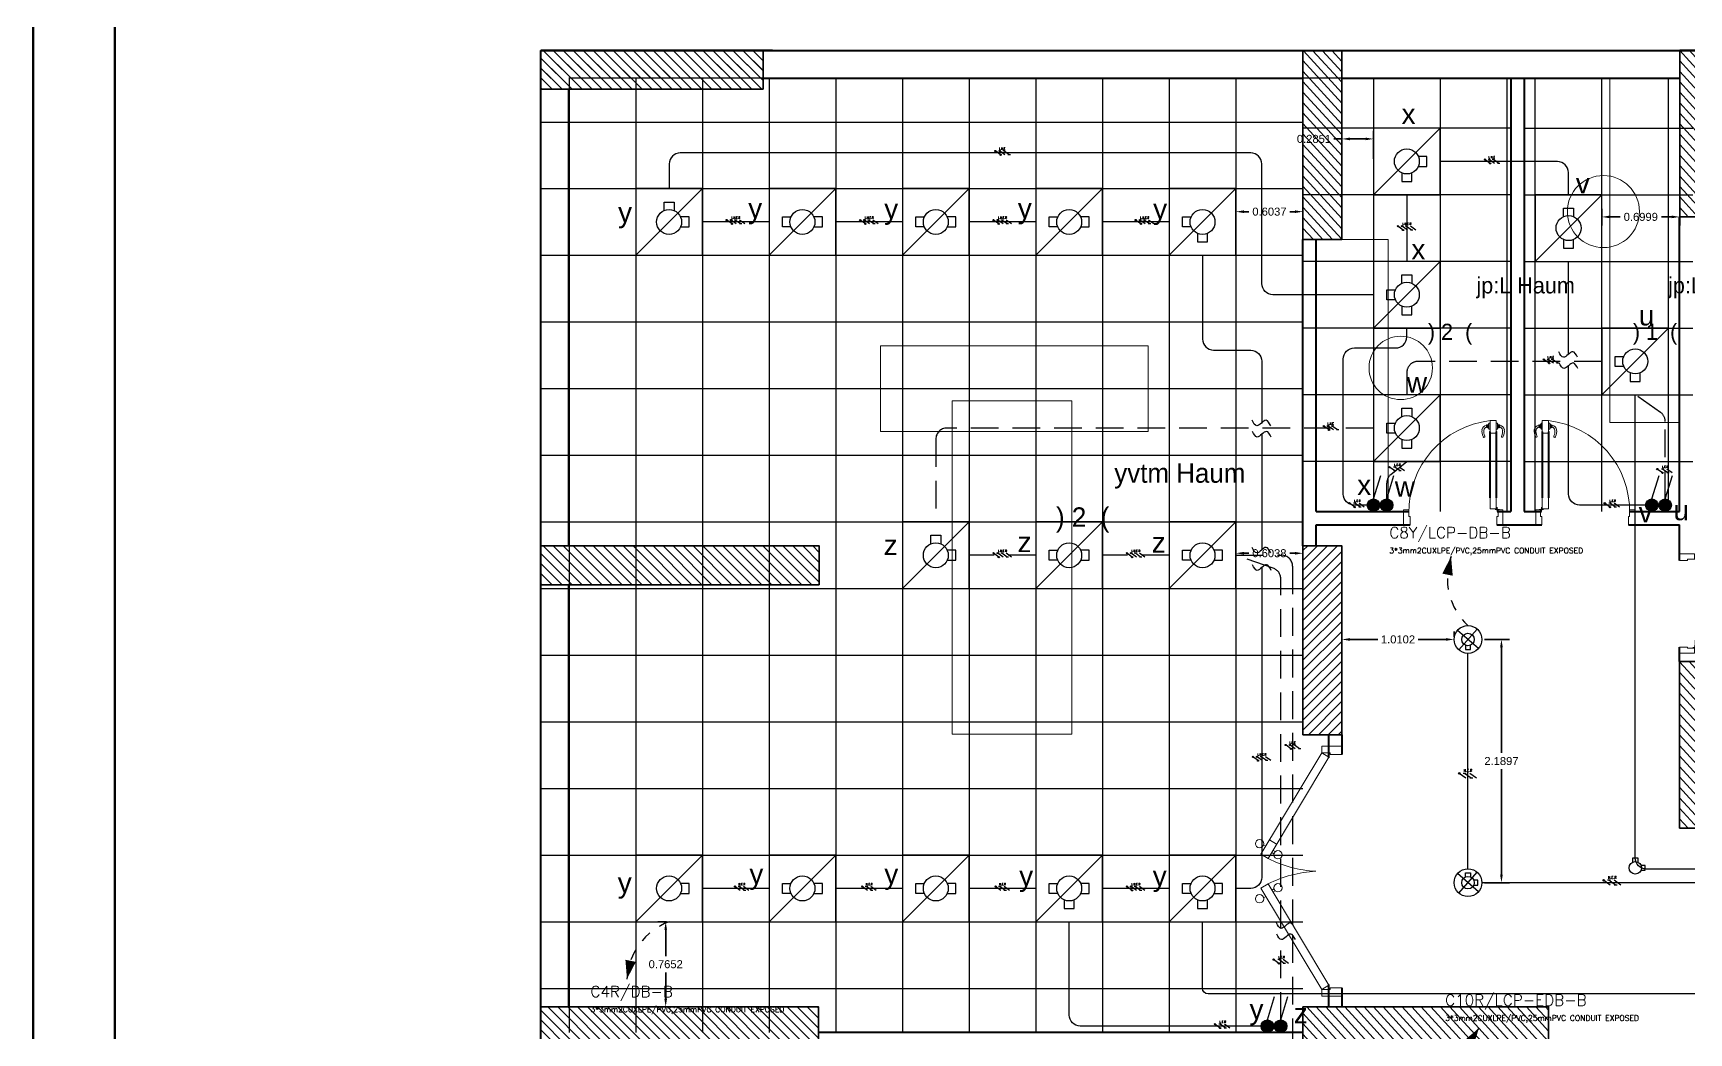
# Model space of a CAD drawing. Header units: inches. Extents: x 3955 to 4125, y 4886 to 4983.
# Drawn here: x 3955.21 to 3970.11, y 4931.03 to 4940.03 of the extents above; entities that cross this region are included whole.
import ezdxf
from ezdxf.enums import TextEntityAlignment as Align

# ---------------------------------------------------------------- set-up
doc = ezdxf.new("R2010")
doc.units = ezdxf.units.IN
doc.header["$MEASUREMENT"] = 0
doc.linetypes.add('ACAD_ISO03W100', pattern=[30, 12, -18])
doc.linetypes.add('HIDDEN', pattern=[0.375, 0.25, -0.125])
doc.layers.get('0').update_dxf_attribs({"lineweight": 35})
doc.layers.get('Defpoints').update_dxf_attribs({"lineweight": 25})
for name, color, linetype in [('Ceiling', 8, 'Continuous'), ('E Wiring', 1, 'HIDDEN'), ('E-CUT', 30, 'Continuous'), ('E-LEADER', 30, 'Continuous'), ('E-TEXT', 2, 'Continuous'), ('finish', 32, 'Continuous'), ('Lighting', 4, 'Continuous'), ('N Wiring', 255, 'Continuous'), ('SHP-CTL-EL-102$0$00-TEXT FOR EMRG', 40, 'Continuous'), ('SHP-CTL-EL-102$0$HATCH MARK', 140, 'Continuous'), ('SHP-CTL-EL-102$0$XREF-LTG-T2-26$0$ELE-HATCH MARK', 2, 'Continuous'), ('WE - BOXES', 2, 'Continuous')]:
    doc.layers.add(name, color=color, linetype=linetype)
for name, color, linetype, lineweight in [('Column(S)', 24, 'Continuous', 35), ('DIM', 6, 'Continuous', 20), ('DIM IN', 12, 'Continuous', 15), ('DOOR', 24, 'Continuous', 18), ('HA', 252, 'Continuous', 18), ('hatch col(S)', 45, 'Continuous', 15), ('Shop Drawing', 3, 'Continuous', 30), ('TEXT', 152, 'Continuous', 30), ('walls', 7, 'Continuous', 40)]:
    doc.layers.add(name, color=color, linetype=linetype, lineweight=lineweight)
doc.styles.add('ELEC', font='romans.shx')
doc.styles.add('SHP-CTL-EL-102$0$XREF-LTG-T2-26$0$25_1', font='romans.shx', dxfattribs={"width": 0.8, "height": 2.5})
doc.styles.add('SOSA', font='sosa.shx')
doc.styles.get("Standard").update_dxf_attribs({"font": 'arial.ttf'})
doc.dimstyles.get("Standard").update_dxf_attribs({"dimtxt": 0.18, "dimasz": 0.18, "dimexe": 0.18, "dimexo": 0.0625, "dimgap": 0.09, "dimtad": 0, "dimtih": 1, "dimtoh": 1, "dimdec": 4, "dimzin": 0, "dimdsep": 46, "dimtxsty": 'Standard', "dimcen": 0.09, "dimadec": 0, "dimazin": 0, "dimtfac": 1, "dimtdec": 4, "dimtofl": 0, "dimtmove": 0, "dimatfit": 3, "dimfxl": 1, "dimtolj": 1, "dimtzin": 0, "dimarcsym": 0})
pattern_1 = [(132.3684, (-150.37583, 298.166544), (-0.046915522, -0.042792333), [])]

# ---------------------------------------------------------------- blocks, each defined once
blk = doc.blocks.new('A$C73D03C2A')
at = {"layer": 'DOOR', "linetype": 'Continuous'}
for p, q in [((0.041, 0.852), (0.041, 0.871)), ((0.046, 0.852), (0.046, 0.871)), ((0.047, 0.852), (0.047, 0.872)), ((0.053, 0.872), (0.047, 0.872)), ((0.053, 0.852), (0.053, 0.872)), ((0.055, 0.845), (0.055, 0.879)), ((0.061, 0.879), (0.055, 0.879)), ((0.061, 0.835), (0.061, 0.889)), ((0.061, 0.889), (0.071, 0.889)), ((0.071, 0.813), (0.071, 0.911)), ((0.071, 0.911), (0.126, 0.911)), ((0.126, 0.813), (0.126, 0.911)), ((0.137, 0.889), (0.126, 0.889)), ((0.137, 0.835), (0.137, 0.889)), ((0.137, 0.879), (0.142, 0.879)), ((0.142, 0.845), (0.142, 0.879)), ((0.144, 0.872), (0.151, 0.872)), ((0.144, 0.852), (0.144, 0.872)), ((0.151, 0.852), (0.151, 0.872)), ((0.156, 0.872), (0.156, 0.872)), ((0.156, 0.852), (0.156, 0.872)), ((0.053, 0.852), (0.047, 0.852)), ((0.061, 0.845), (0.055, 0.845)), ((0.071, 0.835), (0.061, 0.835)), ((0.066, 0.236), (0.066, 0.812)), ((0.071, 0.817), (0.071, 0.808)), ((0.071, 0.813), (0.071, 0.236)), ((0.076, 0.813), (0.071, 0.813)), ((0.076, 0.802), (0.076, 0.813)), ((0.076, 0.802), (0.076, 0.236)), ((0.076, 0.802), (0.121, 0.802)), ((0.121, 0.802), (0.121, 0.813)), ((0.121, 0.813), (0.126, 0.813)), ((0.121, 0.802), (0.121, 0.236)), ((0.126, 0.835), (0.137, 0.835)), ((0.126, 0.813), (0.126, 0.236)), ((0.127, 0.817), (0.127, 0.808)), ((0.131, 0.236), (0.131, 0.812)), ((0.137, 0.845), (0.142, 0.845)), ((0.144, 0.852), (0.151, 0.852)), ((0.071, 0.236), (0.071, 0.138)), ((0.126, 0.138), (0.126, 0.236)), ((0.013, 0), (0.013, 0.131)), ((0.056, 0.131), (0.013, 0.131)), ((0.067, 0), (0.013, 0)), ((0.056, 0.131), (0.056, 0.071)), ((0.056, 0.071), (0.067, 0.071)), ((0.067, 0.071), (0.067, 0)), ((0.071, 0.138), (0.126, 0.138)), ((0.824, 0.071), (0.824, 0)), ((0.835, 0.071), (0.824, 0.071)), ((0.824, 0), (0.884, 0)), ((0.835, 0.131), (0.835, 0.071)), ((0.835, 0.131), (0.884, 0.131)), ((0.884, 0), (0.884, 0.131))]:
    blk.add_line(p, q, dxfattribs=at)
at = {"layer": 'DOOR'}
for p, q in [((0.064, 0.154), (0.064, 0.115)), ((0.013, 0.131), (0.013, 0)), ((0.013, 0.131), (0.013, 0)), ((0.013, 0.131), (0.013, 0)), ((0.044, 0.134), (0.082, 0.134)), ((0.056, 0.131), (0.071, 0.138))]:
    blk.add_line(p, q, dxfattribs=at)
at = {"layer": 'DOOR', "linetype": 'Continuous'}
blk.add_circle((0.064, 0.134), 0.00617, dxfattribs=at)
for centre, radius, start, end in [((0.046, 0.825), 0.0459, 96.2766, 172.4946), ((0.044, 0.871), 0.00259, 0, 180), ((0.153, 0.872), 0.00262, 0, 192.4511), ((0.151, 0.824), 0.0459, 7.5054, 83.7234), ((0.105, 0.817), 0.105, 172.4946, 205.9899), ((0.018, 0.773), 0.00773, 195.2913, 36.6885), ((0.106, 0.816), 0.0903, 171.5898, 204.9077), ((0.046, 0.825), 0.0297, 99.7089, 172.4946), ((0.044, 0.852), 0.00259, 180, 0), ((0.071, 0.812), 0.00476, 90, 270), ((0.127, 0.812), 0.00476, 270, 90), ((0.153, 0.852), 0.00262, 167.5489, 0), ((0.151, 0.824), 0.0297, 7.5054, 80.2911), ((0.179, 0.772), 0.00773, 143.3115, 344.7087), ((0.091, 0.815), 0.0903, 335.0923, 8.4102), ((0.092, 0.817), 0.105, 334.0101, 7.5054)]:
    blk.add_arc(centre, radius, start, end, dxfattribs=at)
at = {"layer": 'DOOR'}
blk.add_arc((0.035, 0.116), 0.8, 358.9289, 83.4773, dxfattribs=at)
blk = doc.blocks.new('A$C18813F01')
at = {"layer": 'DOOR'}
for p, q in [((0.7167, 2.181), (0.5968, 2.181)), ((0.5968, 2.181), (0.7168, 2.181)), ((0.5968, 2.181), (0.7168, 2.181)), ((0.5968, 2.131), (0.5968, 2.181)), ((0.6668, 2.131), (0.5968, 2.131)), ((0.7168, 2.141), (0.6668, 2.141)), ((0.6668, 2.141), (0.6668, 2.131)), ((0.6739, 2.1152), (0.7168, 2.141)), ((1.0397, 1.5067), (0.6739, 2.1152)), ((0.7167, 2.181), (0.7167, 2.181)), ((0.7168, 2.181), (0.7168, 2.141)), ((0.7168, 2.141), (1.0826, 1.5324)), ((1.0311, 1.6182), (0.9882, 1.5924)), ((1.0662, 1.5901), (1.0527, 1.5821)), ((0.9965, 1.5483), (1.0099, 1.5563)), ((1.0042, 1.5354), (1.0176, 1.5435)), ((1.0826, 1.5324), (1.0397, 1.5067)), ((1.0397, 1.3546), (0.6739, 0.7461)), ((0.7168, 0.7203), (1.0826, 1.3288)), ((0.9965, 1.313), (1.0099, 1.3049)), ((1.0042, 1.3259), (1.0176, 1.3178)), ((1.0826, 1.3288), (1.0397, 1.3546)), ((1.0662, 1.2711), (1.0527, 1.2792)), ((0.6668, 0.7303), (0.5968, 0.7303)), ((0.5968, 0.7303), (0.5968, 0.6803)), ((0.6668, 0.7203), (0.6668, 0.7303)), ((0.7168, 0.7203), (0.6668, 0.7203)), ((0.6739, 0.7461), (0.7168, 0.7203)), ((0.7168, 0.6803), (0.7168, 0.7203)), ((0.5968, 0.6803), (0.7168, 0.6803))]:
    blk.add_line(p, q, dxfattribs=at)
for centre in [(1.0905, 1.596), (0.9799, 1.5295), (0.9799, 1.3317), (1.0905, 1.2653)]:
    blk.add_circle(centre, 0.025, dxfattribs=at)
for centre, start, end in [((0.7158, 2.1454), 273.0399, 296.88645), ((0.7158, 0.7158), 63.11355, 86.9601)]:
    blk.add_arc(centre, 0.7158, start, end, dxfattribs=at)
blk = doc.blocks.new('F1')
at = {"layer": 'Lighting'}
blk.add_lwpolyline([(0.6, 0), (0, 0), (0, -0.6), (0.6, -0.6)], close=True, dxfattribs=at)
blk.add_lwpolyline([(0.6, 0), (0, -0.6)], dxfattribs=at)
blk = doc.blocks.new('*U10')
blk.add_line((-559, -64), (-628, -122))
blk.add_lwpolyline([(-628, -122, 0, 96, 0), (-493, -24, 96, 96, 0)], format="xyseb")
at = {"linetype": 'HIDDEN', "ltscale": 0.2}
blk.add_arc((-221, -539), 583, 67.7241, 134.241, dxfattribs=at)
blk = doc.blocks.new('SW1')
h = blk.add_hatch(color=256)
h.dxf.hatch_style = 1
h.paths.add_polyline_path([(-0.056, 0.056, 1), (0.056, 0.056, 1)])
at = {"layer": 'Lighting'}
h = blk.add_hatch(dxfattribs=at)
h.set_pattern_fill('ANGLE', color=256)
h.set_pattern_definition([(0, (-3584.0845, -1327.2755), (0, 6.985), [5.08, -1.905]), (90, (-3584.0845, -1327.2755), (-6.985, 4e-16), [5.08, -1.905])])
h.paths.add_polyline_path([(0.056, 0.056, 1), (-0.056, 0.056, 1)])
blk.add_lwpolyline([(0, 0.112), (0.065, 0.324)], dxfattribs=at)
blk.add_circle((0, 0.056), 0.0561, dxfattribs=at)
blk = doc.blocks.new('F3')
for p, q in [((0.094, -0.082), (-0.094, 0.082)), ((-0.082, -0.094), (0.082, 0.094))]:
    blk.add_line(p, q)
at = {"layer": 'Lighting'}
blk.add_circle((0, 0), 0.125, dxfattribs=at)
blk = doc.blocks.new('*U9')
blk.add_line((233, 512), (309, 560))
blk.add_lwpolyline([(309, 560, 0, 96, 0), (175, 462, 96, 96, 0)], format="xyseb")
at = {"linetype": 'HIDDEN', "ltscale": 0.2}
blk.add_arc((581, 44), 583, 117.8068, 184.3237, dxfattribs=at)
blk = doc.blocks.new('*D148')
at = {"layer": 'Defpoints', "color": 0}
for p in [(3538.127, 1339.317), (3537.427, 1339.216, 0), (3538.127, 1339.216, 0)]:
    blk.add_point(p, dxfattribs=at)
at = {"layer": 'DIM', "color": 0, "lineweight": -2, "transparency": 16777216}
for p, q in [((3537.427, 1339.241), (3537.427, 1339.389)), ((3537.499, 1339.317), (3537.591, 1339.317)), ((3538.055, 1339.317), (3537.962, 1339.317)), ((3538.127, 1339.241), (3538.127, 1339.389))]:
    blk.add_line(p, q, dxfattribs=at)
at = {"layer": 'DIM', "color": 0, "transparency": 16777216}
for points in [[(3537.499, 1339.329), (3537.499, 1339.305), (3537.427, 1339.317)], [(3538.055, 1339.329), (3538.055, 1339.305), (3538.127, 1339.317)]]:
    blk.add_solid(points, dxfattribs=at)
at = {"layer": 'DIM', "color": 0, "transparency": 16777216, "insert": (3537.777, 1339.317), "char_height": 0.072, "attachment_point": 5}
blk.add_mtext('\\A1;0.6999', dxfattribs=at)
blk = doc.blocks.new('*D149')
at = {"layer": 'Defpoints', "color": 0}
for p in [(3535.087, 1340.019), (3535.087, 1339.816, 0), (3535.372, 1339.816, 0)]:
    blk.add_point(p, dxfattribs=at)
at = {"layer": 'DIM', "color": 0, "lineweight": -2, "transparency": 16777216}
for p, q in [((3535.087, 1340.019), (3535.015, 1340.019)), ((3535.087, 1339.841), (3535.087, 1340.091)), ((3535.3, 1340.019), (3535.159, 1340.019)), ((3535.372, 1339.841), (3535.372, 1340.091))]:
    blk.add_line(p, q, dxfattribs=at)
at = {"layer": 'DIM', "color": 0, "transparency": 16777216}
for points in [[(3535.159, 1340.031), (3535.159, 1340.007), (3535.087, 1340.019)], [(3535.3, 1340.031), (3535.3, 1340.007), (3535.372, 1340.019)]]:
    blk.add_solid(points, dxfattribs=at)
at = {"layer": 'DIM', "color": 0, "transparency": 16777216, "insert": (3534.836, 1340.019), "char_height": 0.072, "attachment_point": 5}
blk.add_mtext('\\A1;0.2851', dxfattribs=at)
blk = doc.blocks.new('*D150')
at = {"layer": 'Defpoints', "color": 0}
for p in [(3534.133, 1339.271, 0), (3534.737, 1339.364), (3534.737, 1339.271, 0)]:
    blk.add_point(p, dxfattribs=at)
at = {"layer": 'DIM', "color": 0, "lineweight": -2, "transparency": 16777216}
for p, q in [((3534.133, 1339.296), (3534.133, 1339.436)), ((3534.737, 1339.296), (3534.737, 1339.436)), ((3534.205, 1339.364), (3534.249, 1339.364)), ((3534.665, 1339.364), (3534.62, 1339.364))]:
    blk.add_line(p, q, dxfattribs=at)
at = {"layer": 'DIM', "color": 0, "transparency": 16777216}
for points in [[(3534.205, 1339.376), (3534.205, 1339.352), (3534.133, 1339.364)], [(3534.665, 1339.376), (3534.665, 1339.352), (3534.737, 1339.364)]]:
    blk.add_solid(points, dxfattribs=at)
at = {"layer": 'DIM', "color": 0, "transparency": 16777216, "insert": (3534.435, 1339.364), "char_height": 0.072, "attachment_point": 5}
blk.add_mtext('\\A1;0.6037', dxfattribs=at)
blk = doc.blocks.new('*D151')
at = {"layer": 'Defpoints', "color": 0}
for p in [(3534.737, 1336.289), (3534.133, 1336.271, 0), (3534.737, 1336.271, 0)]:
    blk.add_point(p, dxfattribs=at)
at = {"layer": 'DIM', "color": 0, "lineweight": -2, "transparency": 16777216}
for p, q in [((3534.133, 1336.296), (3534.133, 1336.361)), ((3534.205, 1336.289), (3534.249, 1336.289)), ((3534.665, 1336.289), (3534.62, 1336.289)), ((3534.737, 1336.296), (3534.737, 1336.361))]:
    blk.add_line(p, q, dxfattribs=at)
at = {"layer": 'DIM', "color": 0, "transparency": 16777216}
for points in [[(3534.205, 1336.301), (3534.205, 1336.277), (3534.133, 1336.289)], [(3534.665, 1336.301), (3534.665, 1336.277), (3534.737, 1336.289)]]:
    blk.add_solid(points, dxfattribs=at)
at = {"layer": 'DIM', "color": 0, "transparency": 16777216, "insert": (3534.435, 1336.289), "char_height": 0.072, "attachment_point": 5}
blk.add_mtext('\\A1;0.6038', dxfattribs=at)
blk = doc.blocks.new('*D152')
at = {"layer": 'Defpoints', "color": 0}
for p in [(3529.033, 1332.971, 0), (3529.002, 1332.206), (3529.033, 1332.206, 0)]:
    blk.add_point(p, dxfattribs=at)
at = {"layer": 'DIM', "color": 0, "lineweight": -2, "transparency": 16777216}
for p, q in [((3529.008, 1332.971), (3528.93, 1332.971)), ((3529.002, 1332.899), (3529.002, 1332.661)), ((3529.002, 1332.278), (3529.002, 1332.516)), ((3529.008, 1332.206), (3528.93, 1332.206))]:
    blk.add_line(p, q, dxfattribs=at)
at = {"layer": 'DIM', "color": 0, "transparency": 16777216}
for points in [[(3528.99, 1332.899), (3529.014, 1332.899), (3529.002, 1332.971)], [(3528.99, 1332.278), (3529.014, 1332.278), (3529.002, 1332.206)]]:
    blk.add_solid(points, dxfattribs=at)
at = {"layer": 'DIM', "color": 0, "transparency": 16777216, "insert": (3529.002, 1332.589), "char_height": 0.072, "attachment_point": 5}
blk.add_mtext('\\A1;0.7652', dxfattribs=at)
blk = doc.blocks.new('*D196')
at = {"layer": 'Defpoints', "color": 0}
for p in [(3535.087, 1335.513, 0), (3535.087, 1335.513), (3536.097, 1335.513, 0)]:
    blk.add_point(p, dxfattribs=at)
at = {"layer": 'DIM', "color": 0, "lineweight": -2, "transparency": 16777216}
for p, q in [((3535.087, 1335.538), (3535.087, 1335.585)), ((3536.097, 1335.538), (3536.097, 1335.585)), ((3535.159, 1335.513), (3535.41, 1335.513)), ((3536.025, 1335.513), (3535.773, 1335.513))]:
    blk.add_line(p, q, dxfattribs=at)
at = {"layer": 'DIM', "color": 0, "transparency": 16777216}
for points in [[(3535.159, 1335.525), (3535.159, 1335.501), (3535.087, 1335.513)], [(3536.025, 1335.525), (3536.025, 1335.501), (3536.097, 1335.513)]]:
    blk.add_solid(points, dxfattribs=at)
at = {"layer": 'DIM', "color": 0, "transparency": 16777216, "insert": (3535.592, 1335.513), "char_height": 0.072, "attachment_point": 5}
blk.add_mtext('\\A1;1.0102', dxfattribs=at)
blk = doc.blocks.new('*D197')
at = {"layer": 'Defpoints', "color": 0}
for p in [(3536.346, 1335.513), (3536.346, 1333.323, 0), (3536.523, 1333.323)]:
    blk.add_point(p, dxfattribs=at)
at = {"layer": 'DIM', "color": 0, "lineweight": -2, "transparency": 16777216}
for p, q in [((3536.371, 1335.513), (3536.595, 1335.513)), ((3536.523, 1335.441), (3536.523, 1334.491)), ((3536.523, 1333.395), (3536.523, 1334.345)), ((3536.371, 1333.323), (3536.595, 1333.323))]:
    blk.add_line(p, q, dxfattribs=at)
at = {"layer": 'DIM', "color": 0, "transparency": 16777216}
for points in [[(3536.511, 1335.441), (3536.535, 1335.441), (3536.523, 1335.513)], [(3536.511, 1333.395), (3536.535, 1333.395), (3536.523, 1333.323)]]:
    blk.add_solid(points, dxfattribs=at)
at = {"layer": 'DIM', "color": 0, "transparency": 16777216, "insert": (3536.523, 1334.418), "char_height": 0.072, "attachment_point": 5}
blk.add_mtext('\\A1;2.1897', dxfattribs=at)
blk = doc.blocks.new('SHP-CTL-EL-102$0$XREF-LTG-T2-26$0$H.M -LIFE-PHASE')
at = {"layer": 'SHP-CTL-EL-102$0$XREF-LTG-T2-26$0$ELE-HATCH MARK'}
h = blk.add_hatch(color=140, dxfattribs=at)
edge = h.paths.add_edge_path()
edge.add_arc((-62, 45), 14.2, 0, 360)
h = blk.add_hatch(color=140, dxfattribs=at)
edge = h.paths.add_edge_path()
edge.add_arc((62, -45), 14.2, 0, 360)
at = {"layer": 'SHP-CTL-EL-102$0$XREF-LTG-T2-26$0$ELE-HATCH MARK', "color": 140}
blk.add_line((62, -45), (-62, 45), dxfattribs=at)
for centre in [(-62, 45), (62, -45)]:
    blk.add_circle(centre, 14.2, dxfattribs=at)
blk = doc.blocks.new('SHP-CTL-EL-102$0$XREF-LTG-T2-26$0$EARTH')
at = {"layer": 'SHP-CTL-EL-102$0$XREF-LTG-T2-26$0$ELE-HATCH MARK', "color": 140}
for p, q in [((-34, 45), (-90, 45)), ((62, -45), (-62, 45)), ((90, -45), (34, -45))]:
    blk.add_line(p, q, dxfattribs=at)
blk = doc.blocks.new('SHP-CTL-EL-102$0$XREF-LTG-T2-26$0$H.M -RETURN-SWITCH')
at = {"layer": 'SHP-CTL-EL-102$0$XREF-LTG-T2-26$0$ELE-HATCH MARK', "color": 140}
blk.add_line((62, -45), (-62, 45), dxfattribs=at)
blk = doc.blocks.new('SHP-CTL-EL-102$0$XREF-LTG-T2-26$0$L.E.R')
for name, p in [('SHP-CTL-EL-102$0$XREF-LTG-T2-26$0$H.M -LIFE-PHASE', (-125, 0)), ('SHP-CTL-EL-102$0$XREF-LTG-T2-26$0$EARTH', (0, 0)), ('SHP-CTL-EL-102$0$XREF-LTG-T2-26$0$H.M -RETURN-SWITCH', (100, 0))]:
    blk.add_blockref(name, p)
blk = doc.blocks.new('*U95')
at = {"layer": 'SHP-CTL-EL-102$0$HATCH MARK'}
blk.add_blockref('SHP-CTL-EL-102$0$XREF-LTG-T2-26$0$L.E.R', (0, 0), dxfattribs=at)
at = {"layer": 'SHP-CTL-EL-102$0$HATCH MARK', "style": 'SHP-CTL-EL-102$0$XREF-LTG-T2-26$0$25_1', "width": 0.8}
blk.add_text('L.E.R', height=50, dxfattribs=at).set_placement((0, 100), align=Align.MIDDLE_CENTER)
blk = doc.blocks.new('2 WAY BOX')
at = {"layer": 'WE - BOXES'}
for p, q in [((0.096, 0.024), (0.055, 0.024)), ((0.096, -0.024), (0.096, 0.024)), ((0.055, -0.024), (0.096, -0.024))]:
    blk.add_line(p, q, dxfattribs=at)
blk.add_lwpolyline([(-0.024, 0.055), (-0.024, 0.096), (0.024, 0.096), (0.024, 0.055)], dxfattribs=at)
blk.add_circle((0, 0), 0.06, dxfattribs=at)
blk = doc.blocks.new('SHP-CTL-EL-102$0$XREF-LTG-T2-26$0$H.M -NUTRAL')
at = {"layer": 'SHP-CTL-EL-102$0$XREF-LTG-T2-26$0$ELE-HATCH MARK'}
h = blk.add_hatch(color=140, dxfattribs=at)
edge = h.paths.add_edge_path()
edge.add_arc((-62, 45), 14.2, 0, 360)
at = {"layer": 'SHP-CTL-EL-102$0$XREF-LTG-T2-26$0$ELE-HATCH MARK', "color": 140}
blk.add_line((62, -45), (-62, 45), dxfattribs=at)
blk.add_circle((-62, 45), 14.2, dxfattribs=at)
blk = doc.blocks.new('SHP-CTL-EL-102$0$XREF-LTG-T2-26$0$L.N.E.R')
for name, p in [('SHP-CTL-EL-102$0$XREF-LTG-T2-26$0$H.M -LIFE-PHASE', (-150, 0)), ('SHP-CTL-EL-102$0$XREF-LTG-T2-26$0$H.M -NUTRAL', (-50, 0)), ('SHP-CTL-EL-102$0$XREF-LTG-T2-26$0$EARTH', (50, 0)), ('SHP-CTL-EL-102$0$XREF-LTG-T2-26$0$H.M -RETURN-SWITCH', (150, 0))]:
    blk.add_blockref(name, p)
blk = doc.blocks.new('*U96')
at = {"layer": 'SHP-CTL-EL-102$0$HATCH MARK'}
blk.add_blockref('SHP-CTL-EL-102$0$XREF-LTG-T2-26$0$L.N.E.R', (0, 0), dxfattribs=at)
at = {"layer": 'SHP-CTL-EL-102$0$HATCH MARK', "style": 'SHP-CTL-EL-102$0$XREF-LTG-T2-26$0$25_1', "width": 0.8}
blk.add_text('L.N.E.R', height=50, dxfattribs=at).set_placement((0, 100), align=Align.MIDDLE_CENTER)
blk = doc.blocks.new('SHP-CTL-EL-102$0$XREF-LTG-T2-26$0$N.E.R')
for name, p in [('SHP-CTL-EL-102$0$XREF-LTG-T2-26$0$H.M -NUTRAL', (-100, 0)), ('SHP-CTL-EL-102$0$XREF-LTG-T2-26$0$EARTH', (0, 0)), ('SHP-CTL-EL-102$0$XREF-LTG-T2-26$0$H.M -RETURN-SWITCH', (100, 0))]:
    blk.add_blockref(name, p)
blk = doc.blocks.new('*U102')
at = {"layer": 'SHP-CTL-EL-102$0$HATCH MARK'}
blk.add_blockref('SHP-CTL-EL-102$0$XREF-LTG-T2-26$0$N.E.R', (0, 0), dxfattribs=at)
at = {"layer": 'SHP-CTL-EL-102$0$HATCH MARK', "style": 'SHP-CTL-EL-102$0$XREF-LTG-T2-26$0$25_1', "width": 0.8}
blk.add_text('N.E.R', height=50, dxfattribs=at).set_placement((0, 100), align=Align.MIDDLE_CENTER)
blk = doc.blocks.new('SHP-CTL-EL-102$0$XREF-LTG-T2-26$0$L.N.E')
for name, p in [('SHP-CTL-EL-102$0$XREF-LTG-T2-26$0$H.M -LIFE-PHASE', (-100, 0)), ('SHP-CTL-EL-102$0$XREF-LTG-T2-26$0$H.M -NUTRAL', (0, 0)), ('SHP-CTL-EL-102$0$XREF-LTG-T2-26$0$EARTH', (100, 0))]:
    blk.add_blockref(name, p)
blk = doc.blocks.new('*U101')
at = {"layer": 'SHP-CTL-EL-102$0$HATCH MARK'}
blk.add_blockref('SHP-CTL-EL-102$0$XREF-LTG-T2-26$0$L.N.E', (0, 0), dxfattribs=at)
at = {"layer": 'SHP-CTL-EL-102$0$HATCH MARK', "style": 'SHP-CTL-EL-102$0$XREF-LTG-T2-26$0$25_1', "width": 0.8}
blk.add_text('L.N.E', height=50, dxfattribs=at).set_placement((0, 100), align=Align.MIDDLE_CENTER)
blk = doc.blocks.new('*U111')
at = {"layer": 'WE - BOXES'}
for points in [[(-0.055, -0.024), (-0.096, -0.024), (-0.096, 0.024), (-0.055, 0.024)], [(-0.024, -0.055), (-0.024, -0.096), (0.024, -0.096), (0.024, -0.055)]]:
    blk.add_lwpolyline(points, dxfattribs=at)
blk.add_circle((0, 0), 0.06, dxfattribs=at)
blk = doc.blocks.new('*U117')
at = {"layer": 'WE - BOXES'}
for points in [[(-0.024, 0.055), (-0.024, 0.096), (0.024, 0.096), (0.024, 0.055)], [(-0.024, -0.055), (-0.024, -0.096), (0.024, -0.096), (0.024, -0.055)]]:
    blk.add_lwpolyline(points, dxfattribs=at)
blk.add_circle((0, 0), 0.06, dxfattribs=at)
blk = doc.blocks.new('*U118')
at = {"layer": 'WE - BOXES'}
for points in [[(0.055, -0.024), (0.096, -0.024), (0.096, 0.024), (0.055, 0.024)], [(-0.024, -0.055), (-0.024, -0.096), (0.024, -0.096), (0.024, -0.055)]]:
    blk.add_lwpolyline(points, dxfattribs=at)
blk.add_circle((0, 0), 0.06, dxfattribs=at)
blk = doc.blocks.new('*U109')
at = {"layer": 'WE - BOXES'}
for points in [[(-0.024, 0.055), (-0.024, 0.096), (0.024, 0.096), (0.024, 0.055)], [(-0.055, -0.024), (-0.096, -0.024), (-0.096, 0.024), (-0.055, 0.024)], [(-0.024, -0.055), (-0.024, -0.096), (0.024, -0.096), (0.024, -0.055)]]:
    blk.add_lwpolyline(points, dxfattribs=at)
blk.add_circle((0, 0), 0.06, dxfattribs=at)
blk = doc.blocks.new('*U112')
at = {"layer": 'WE - BOXES'}
for points in [[(-0.055, -0.024), (-0.096, -0.024), (-0.096, 0.024), (-0.055, 0.024)], [(0.055, -0.024), (0.096, -0.024), (0.096, 0.024), (0.055, 0.024)]]:
    blk.add_lwpolyline(points, dxfattribs=at)
blk.add_circle((0, 0), 0.06, dxfattribs=at)
blk = doc.blocks.new('*U110')
at = {"layer": 'WE - BOXES'}
for points in [[(-0.024, 0.055), (-0.024, 0.096), (0.024, 0.096), (0.024, 0.055)], [(0.055, -0.024), (0.096, -0.024), (0.096, 0.024), (0.055, 0.024)]]:
    blk.add_lwpolyline(points, dxfattribs=at)
blk.add_circle((0, 0), 0.06, dxfattribs=at)
blk = doc.blocks.new('*U113')
at = {"layer": 'WE - BOXES'}
for points in [[(-0.055, -0.024), (-0.096, -0.024), (-0.096, 0.024), (-0.055, 0.024)], [(0.055, -0.024), (0.096, -0.024), (0.096, 0.024), (0.055, 0.024)], [(-0.024, -0.055), (-0.024, -0.096), (0.024, -0.096), (0.024, -0.055)]]:
    blk.add_lwpolyline(points, dxfattribs=at)
blk.add_circle((0, 0), 0.06, dxfattribs=at)
blk = doc.blocks.new('*U123')
at = {"layer": 'WE - BOXES'}
blk.add_lwpolyline([(0.055, -0.024), (0.096, -0.024), (0.096, 0.024), (0.055, 0.024)], dxfattribs=at)
blk.add_circle((0, 0), 0.06, dxfattribs=at)
blk = doc.blocks.new('*U116')
at = {"layer": 'WE - BOXES'}
blk.add_lwpolyline([(-0.024, -0.055), (-0.024, -0.096), (0.024, -0.096), (0.024, -0.055)], dxfattribs=at)
blk.add_circle((0, 0), 0.06, dxfattribs=at)
blk = doc.blocks.new('A$C7440799B')
at = {"layer": 'hatch col(S)', "ltscale": 2.5}
h = blk.add_hatch(dxfattribs=at)
h.set_pattern_fill('ANSI31', color=256, scale=0.02, angle=-272.6316)
h.set_pattern_definition([(132.3684, (-150.42547, 298.166544), (-0.046915522, -0.042792333), [])])
h.paths.add_polyline_path([(10.59781, 0.001), (10.24781, 0.001), (10.24781, -1.499), (10.59781, -1.499)])
h = blk.add_hatch(dxfattribs=at)
h.set_pattern_fill('ANSI31', color=256, scale=0.02, angle=-270)
h.set_pattern_definition([(135, (-333.18587, -639.1329), (-0.0449012806, -0.0449012806), [])])
h.paths.add_polyline_path([(1.99978, -0.35068), (2, -0.00062), (0.00052, -0.00063), (0.00022, -0.35068)])
h = blk.add_hatch(dxfattribs=at)
h.set_pattern_fill('ANSI31', color=256, scale=0.02, angle=-270)
h.set_pattern_definition([(135, (-333.18587, -639.133894), (-0.0449012806, -0.0449012806), [])])
h.paths.add_polyline_path([(0.0003, -0.25161), (1.99985, -0.25175), (2, -0.00162), (0.00052, -0.00163)])
h = blk.add_hatch(dxfattribs=at)
h.set_pattern_fill('ANSI31', color=256, scale=0.02, angle=-272.6316)
h.set_pattern_definition(pattern_1)
h.paths.add_polyline_path([(7.20743, -0.00324), (6.85743, -0.00324), (6.85743, -1.70324), (7.20743, -1.70324)])
h = blk.add_hatch(dxfattribs=at)
h.set_pattern_fill('ANSI31', color=256, scale=0.02, angle=-270)
h.set_pattern_definition([(135, (-333.18587, -643.59308), (-0.0449012806, -0.0449012806), [])])
h.paths.add_polyline_path([(2.50497, -4.81079), (2.50497, -4.4608), (0.00052, -4.46081), (0.00043, -4.81079)])
h = blk.add_hatch(dxfattribs=at)
h.set_pattern_fill('ANSI31', color=256, scale=0.02, angle=-360)
h.set_pattern_definition([(45, (-332.58777, 281.514996), (-0.044901281, 0.044901281), [])])
h.paths.add_polyline_path([(7.20755, -4.46079), (6.85755, -4.46079), (6.85755, -6.16079), (7.20755, -6.16079)])
h = blk.add_hatch(dxfattribs=at)
h.set_pattern_fill('ANSI31', color=256, scale=0.02, angle=-272.6316)
h.set_pattern_definition([(132.3684, (-150.42583, 292.66348), (-0.046915522, -0.042792333), [])])
h.paths.add_polyline_path([(10.59745, -5.50207), (10.24745, -5.50207), (10.24745, -7.00207), (10.59745, -7.00207)])
h = blk.add_hatch(dxfattribs=at)
h.set_pattern_fill('ANSI31', color=256, scale=0.02, angle=-270)
h.set_pattern_definition([(135, (-333.18599, -647.79275), (-0.0449012806, -0.0449012806), [])])
h.paths.add_polyline_path([(2.49745, -8.96044), (2.49745, -8.61044), (0.0004, -8.61047), (0.00031, -8.96046)])
h = blk.add_hatch(dxfattribs=at)
h.set_pattern_fill('ANSI31', color=256, scale=0.02, angle=-272.6316)
h.set_pattern_definition(pattern_1)
h.paths.add_polyline_path([(9.06771, -8.61045), (6.85757, -8.61045), (6.85757, -8.96045), (9.06771, -8.96045)])
at = {"layer": 'Ceiling'}
for points in [[(6.85743, -0.25), (0.25, -0.25)], [(0.25372, -0.25), (0.25372, -8.84045)], [(0.85372, -0.25), (0.85372, -8.84045)], [(1.45372, -0.25), (1.45372, -8.84045)], [(2.05372, -0.25), (2.05372, -8.84045)], [(2.65372, -0.25), (2.65372, -8.84045)], [(3.25372, -0.25), (3.25372, -8.84045)], [(3.25372, -0.25), (3.25372, -8.84045)], [(3.85372, -0.25), (3.85372, -8.84045)], [(4.45372, -0.25), (4.45372, -8.84045)], [(5.05372, -0.25), (5.05372, -8.84045)], [(5.65372, -0.25), (5.65372, -8.84045)], [(6.25372, -0.25), (6.25372, -8.84045)], [(8.72762, -0.25), (6.85743, -0.25)], [(7.49253, -0.25), (7.49253, -4.15079)], [(7.49253, -0.25), (7.49253, -4.15079)], [(8.09253, -0.25), (8.09253, -4.15079)], [(8.69253, -0.25), (8.69253, -4.15079)], [(8.94754, -4.15079), (8.94754, -0.25)], [(9.54754, -4.15079), (9.54754, -0.25)], [(10.14754, -4.15079), (10.14754, -0.25)], [(0, -0.64522), (6.85755, -0.64522)], [(8.72756, -0.70039), (6.85739, -0.70048)], [(8.84762, -0.70039), (10.36745, -0.70039)], [(0, -1.24522), (6.85755, -1.24522)], [(8.72758, -1.30039), (6.85742, -1.30048)], [(8.84762, -1.30039), (10.36745, -1.30039)], [(0, -1.84522), (6.85755, -1.84522)], [(8.72761, -1.90039), (6.85744, -1.90048)], [(8.84762, -1.90039), (10.36745, -1.90039)], [(0, -2.44522), (6.85755, -2.44522)], [(8.72763, -2.50039), (6.85747, -2.50048)], [(8.72763, -2.50039), (6.85747, -2.50048)], [(8.84762, -2.50039), (10.36745, -2.50039)], [(0, -3.04522), (6.85755, -3.04522)], [(8.72766, -3.10039), (6.85749, -3.10048)], [(8.84762, -3.10039), (10.36745, -3.10039)], [(0, -3.64522), (6.85755, -3.64522)], [(8.72769, -3.70039), (6.85752, -3.70048)], [(8.84762, -3.70039), (10.36745, -3.70039)], [(0, -4.24522), (6.85755, -4.24522)], [(0, -4.24522), (6.85755, -4.24522)], [(0, -4.84522), (6.85755, -4.84522)], [(0, -4.84522), (6.85755, -4.84522)], [(0, -5.44522), (6.85755, -5.44522)], [(0, -6.04522), (6.85755, -6.04522)], [(0, -6.64522), (6.85755, -6.64522)], [(0, -7.24522), (6.85755, -7.24522)], [(0, -7.84522), (6.85755, -7.84522)], [(0, -8.44522), (6.85755, -8.44522)]]:
    blk.add_lwpolyline(points, dxfattribs=at)
at = {"layer": 'Column(S)', "ltscale": 2.5}
for points in [[(10.24781, -1.499), (10.59781, -1.499), (10.59781, 0.001), (10.24781, 0.001)], [(2, -0.35076), (2, -0.00076), (0, -0.00061), (0, -0.35061)], [(6.85743, -1.70324), (7.20743, -1.70324), (7.20743, -0.00324), (6.85743, -0.00324)], [(2.50497, -4.81079), (2.50497, -4.46079), (0, -4.46079), (0, -4.81079)], [(6.85755, -6.16079), (7.20755, -6.16079), (7.20755, -4.46079), (6.85755, -4.46079)], [(10.24745, -7.00207), (10.59745, -7.00207), (10.59745, -5.50207), (10.24745, -5.50207)], [(2.49745, -8.96045), (2.49745, -8.61045), (-0.00012, -8.61046), (-0.00012, -8.96046)], [(6.85757, -8.61045), (6.85757, -8.96045), (9.06771, -8.96045), (9.06771, -8.61045)]]:
    blk.add_lwpolyline(points, close=True, dxfattribs=at)
blk.add_lwpolyline([(2, -0.25175), (2, -0.00175), (0, -0.00161), (0, -0.25161)], dxfattribs=at)
at = {"layer": 'DIM IN', "ltscale": 2.5}
for points in [[(9.61783, -0.25), (10.24745, -0.25), (10.24745, -3.35166), (9.61783, -3.35166)], [(6.97743, -1.70324), (7.62449, -1.70324), (7.62449, -4.15079), (6.97743, -4.15079)]]:
    blk.add_lwpolyline(points, close=True, dxfattribs=at)
at = {"layer": 'DIM IN', "ltscale": 2.5, "elevation": 0}
for points in [[(5.4652, -2.66014), (3.05601, -2.66014), (3.05601, -3.4311), (5.4652, -3.4311)], [(3.70057, -3.15651), (4.77837, -3.15651), (4.77837, -6.15587), (3.70057, -6.15587)]]:
    blk.add_lwpolyline(points, close=True, dxfattribs=at)
at = {"layer": 'DIM IN', "ltscale": 2.5}
for centre, radius in [((9.56162, -1.45133, 0), 0.32443), ((7.73749, -2.85885, 0), 0.2855)]:
    blk.add_circle(centre, radius, dxfattribs=at)
at = {"layer": 'E Wiring'}
for points in [[(9.54754, -2.80039), (7.89258, -2.80039, 0.41422631), (7.79258, -2.9004), (7.79259, -3.10044)], [(10.11775, -4.03859), (10.11775, -3.34097, 0.24523412), (10.07494, -3.25894), (9.84754, -3.10039)], [(7.49253, -3.40045), (3.65372, -3.40045, 0.41421356), (3.55372, -3.50045), (3.55372, -4.24522)], [(7.61158, -4.03859), (7.61158, -3.89553, -0.22538952), (7.64839, -3.81803), (7.7926, -3.70044)], [(6.65757, -7.90468), (6.65757, -4.75655, 0.31941863), (6.59036, -4.66208), (6.25372, -4.54522)], [(6.25372, -4.54522), (6.66449, -4.54522, -0.41421356), (6.76449, -4.64522), (6.76449, -7.86843)], [(6.76449, -7.96539), (6.76449, -9.45616, -0.41421356), (6.66449, -9.55616), (5.29942, -9.55616)]]:
    blk.add_lwpolyline(points, format="xyb", dxfattribs=at)
for points in [[(4.45372, -4.54522), (3.85372, -4.54522)], [(5.65372, -4.54522), (5.05372, -4.54522)], [(6.65757, -8.72825), (6.65757, -8.00466)]]:
    blk.add_lwpolyline(points, dxfattribs=at)
at = {"layer": 'E-CUT'}
for points in [[(9.32767, -2.76296), (9.31509, -2.73824), (9.28371, -2.6766), (9.20436, -2.79914), (9.17298, -2.7375), (9.1604, -2.71278)], [(6.56753, -3.38025), (6.55494, -3.35552), (6.52357, -3.29388), (6.44422, -3.41642), (6.41284, -3.35479), (6.40025, -3.33006)], [(6.56753, -4.52469), (6.55494, -4.49997), (6.52357, -4.43833), (6.44422, -4.56087), (6.41284, -4.49923), (6.40025, -4.47451)], [(6.78576, -7.90502, 0), (6.77318, -7.8803, 0), (6.7418, -7.81866, 0), (6.66245, -7.9412, 0), (6.63107, -7.87956, 0), (6.61849, -7.85484, 0)]]:
    blk.add_open_spline(points, degree=3, knots=[0, 0, 0, 0, 78.11377435, 194.74965142, 272.86342576, 272.86342576, 272.86342576, 272.86342576], dxfattribs=at)
for points in [[(9.33117, -2.86403), (9.28935, -2.81384), (9.20572, -2.86403), (9.1639, -2.81384)], [(6.57103, -3.48131), (6.52921, -3.43113), (6.44557, -3.48131), (6.40375, -3.43113)], [(6.57103, -4.68124), (6.52921, -4.63105), (6.44557, -4.68124), (6.40375, -4.63105)], [(6.78926, -8.00609, 0), (6.74744, -7.95591, 0), (6.66381, -8.00609, 0), (6.62199, -7.95591, 0)]]:
    blk.add_spline(points, degree=3, dxfattribs=at)
at = {"layer": 'HA', "linetype": 'ACAD_ISO03W100'}
blk.add_lwpolyline([(10.58891, -16.28534), (0, -15.79874), (0, 0), (31.54099, 0)], dxfattribs=at)
at = {"layer": 'N Wiring'}
for points in [[(7.49253, -2.20045), (6.58739, -2.20045, -0.41421356), (6.48739, -2.10045), (6.48739, -1.02302, 0.41421356), (6.38739, -0.92302), (1.25372, -0.92302, 0.41421356), (1.15372, -1.02302), (1.15372, -1.24522)], [(9.24754, -1.30039), (9.24754, -1.10045, 0.41421356), (9.14754, -1.00045), (8.09253, -1.00045)], [(5.95372, -1.84522), (5.95372, -2.59919, 0.41421356), (6.05372, -2.69919), (6.38739, -2.69919, -0.41421356), (6.48739, -2.79919), (6.48739, -3.3521)], [(7.43643, -4.09469), (7.32042, -4.09469, -0.41421356), (7.22042, -3.99469), (7.22042, -2.77931, -0.41421356), (7.32042, -2.67931), (7.69254, -2.67931, 0.41425267), (7.79254, -2.5793), (7.79253, -2.50045)], [(9.94165, -4.09469), (9.34754, -4.09469, -0.41421356), (9.24754, -3.99469), (9.24754, -2.83894)], [(6.48739, -4.65615), (6.48739, -7.44522, -0.41421356), (6.38739, -7.54522), (6.25372, -7.54522)], [(6.48147, -8.78435), (4.85372, -8.78435, -0.41421356), (4.75372, -8.68435), (4.75372, -7.84522)]]:
    blk.add_lwpolyline(points, format="xyb", dxfattribs=at)
for points in [[(7.79253, -1.30045), (7.79253, -1.90045)], [(2.05372, -1.54522), (1.45372, -1.54522)], [(3.25372, -1.54522), (2.65372, -1.54522)], [(4.45372, -1.54522), (3.85372, -1.54522)], [(5.65372, -1.54522), (5.05372, -1.54522)], [(9.24754, -2.73482), (9.24754, -1.90039)], [(6.48739, -3.45622), (6.48739, -4.49655)], [(8.34254, -7.36854), (8.34254, -5.4285)], [(2.05372, -7.54522), (1.45372, -7.54522)], [(3.25372, -7.54522), (2.65372, -7.54522)], [(4.45372, -7.54522), (3.85372, -7.54522)], [(5.65372, -7.54522), (5.05372, -7.54522)], [(10.94771, -7.49337), (8.46738, -7.49337)]]:
    blk.add_lwpolyline(points, dxfattribs=at)
at = {"layer": 'Shop Drawing', "color": 5}
blk.add_lwpolyline([(20.48283, -7.37083), (9.94754, -7.37083, -0.41421356), (9.84754, -7.27083), (9.84754, -3.10039)], format="xyb", dxfattribs=at)
at = {"layer": 'Shop Drawing'}
blk.add_lwpolyline([(16.92884, -8.49478), (6.00372, -8.49478, -0.41421356), (5.95372, -8.44478), (5.95372, -7.84522)], format="xyb", dxfattribs=at)
at = {"layer": 'walls', "ltscale": 2.5}
for p, q in [((-0.00012, -15.80035), (0, 0)), ((0, 0), (46.78387, -0.00063)), ((2.08397, -0.00161), (0, -0.00161)), ((2, -0.25), (6.85743, -0.25)), ((7.20743, -0.25), (10.24781, -0.25)), ((8.72762, -0.25), (8.72762, -4.15079)), ((8.84762, -0.25), (8.84762, -4.15079)), ((0.24997, -4.46079), (0.25, -0.35063)), ((10.24745, -4.15079), (10.24745, -1.499)), ((6.85755, -4.46079), (6.85743, -1.70324)), ((6.97754, -4.15079), (6.97743, -1.70323)), ((6.97754, -4.15079), (7.81158, -4.15079)), ((8.60506, -4.15079), (8.72762, -4.15079)), ((8.84762, -4.15079), (9.00427, -4.15079)), ((9.79775, -4.15079), (10.24745, -4.15079)), ((6.97755, -4.46078), (6.97754, -4.27079)), ((6.97754, -4.27079), (7.82277, -4.27079)), ((8.60165, -4.27079), (9.00768, -4.27079)), ((9.78655, -4.27079), (10.24745, -4.27079)), ((10.24745, -4.59275), (10.24745, -4.27079)), ((0.24993, -8.61046), (0.24996, -4.81079)), ((10.24745, -5.50207), (10.24745, -5.37163)), ((7.08755, -6.16079), (7.08755, -6.37041)), ((7.20755, -6.16079), (7.20755, -6.33964)), ((7.08755, -8.4099), (7.08755, -8.61045)), ((7.20755, -8.44066), (7.20755, -8.61045)), ((6.85757, -8.84045), (2.49745, -8.84045))]:
    blk.add_line(p, q, dxfattribs=at)
at = {"layer": 'DOOR', "ltscale": 2.5, "yscale": 1.028836370296499, "zscale": 1.028836370296499}
for p, xscale in [((8.67073, -4.27079), -1.028836370296499), ((8.9386, -4.27079), 1.028836370296499)]:
    blk.add_blockref('A$C73D03C2A', p, dxfattribs=dict(at, xscale=xscale))
at = {"layer": 'DOOR', "ltscale": 2.5, "xscale": -1.028836370296499, "yscale": 1.028836370296499, "zscale": 1.028836370296499, "rotation": 270}
blk.add_blockref('A$C73D03C2A', (10.24645, -5.44071), dxfattribs=at)
at = {"layer": 'E-LEADER', "xscale": 0.001, "yscale": 0.001, "zscale": 0.001}
for name, p, rotation in [('*U9', (8.34254, -5.17884), 42.62846024487555), ('*U10', (1.15372, -7.84522), 42.62846024487555), ('*U9', (8.34254, -9.43387), 19.94119348227059)]:
    blk.add_blockref(name, p, dxfattribs=dict(at, rotation=rotation))
at = {"layer": 'finish', "ltscale": 2.5, "xscale": -1.5, "yscale": 1.5, "zscale": 1.5}
blk.add_blockref('A$C18813F01', (8.10273, -9.5361), dxfattribs=at)
at = {"layer": 'Lighting'}
for name, p in [('F1', (7.49253, -0.70045)), ('F1', (0.85372, -1.24522)), ('F1', (2.05372, -1.24522)), ('F1', (3.25372, -1.24522)), ('F1', (4.45372, -1.24522)), ('F1', (5.65372, -1.24522)), ('F1', (8.94754, -1.30039)), ('F1', (7.49253, -1.90045)), ('F1', (9.54754, -2.50039)), ('F1', (7.49253, -3.10045)), ('SW1', (7.49253, -4.15079)), ('SW1', (7.61158, -4.15079)), ('SW1', (9.99775, -4.15079)), ('SW1', (10.11775, -4.15079)), ('F1', (3.25372, -4.24522)), ('F1', (4.45372, -4.24522)), ('F1', (5.65372, -4.24522)), ('F3', (8.34254, -5.30367)), ('F1', (0.85372, -7.24522)), ('F1', (2.05372, -7.24522)), ('F1', (3.25372, -7.24522)), ('F1', (4.45372, -7.24522)), ('F1', (5.65372, -7.24522)), ('F3', (8.34254, -7.49337)), ('SW1', (6.53757, -8.84045)), ('SW1', (6.65757, -8.84045))]:
    blk.add_blockref(name, p, dxfattribs=at)
at = {"layer": 'SHP-CTL-EL-102$0$00-TEXT FOR EMRG'}
for name, p, xscale, yscale, zscale in [('*U101', (4.1518, -0.92302), 0.000384, 0.000384, 0.000384), ('*U101', (8.55713, -1.00045), 0.000384, 0.000384, 0.000384), ('*U96', (1.75372, -1.54522), 0.000384, 0.000384, 0.000384), ('*U96', (2.95372, -1.54522), 0.000384, 0.000384, 0.000384), ('*U96', (4.15372, -1.54522), 0.000384, 0.000384, 0.000384), ('*U96', (5.43342, -1.54522), 0.000384, 0.000384, 0.000384), ('*U96', (7.79253, -1.60045), 0.000384, 0.000384, 0.000384), ('*U101', (9.08775, -2.79973, 0), 0.000384, 0.000384, 0.000384), ('*U101', (7.10723, -3.39978, 0), 0.000384, 0.000384, 0.000384), ('*U95', (7.70809, -3.76935), 0.000384, 0.000384, 0.000384), ('*U95', (10.11775, -3.78709), 0.000384, 0.000384, 0.000384), ('*U95', (7.34758, -4.09469), 0.000384, 0.000384, 0.000384), ('*U95', (9.64459, -4.09469), 0.000384, 0.000384, 0.000384), ('*U96', (4.15384, -4.54456, 0), 0.000384, 0.000384, 0.000384), ('*U96', (5.35384, -4.54456, 0), 0.000384, 0.000384, 0.000384), ('*U101', (6.76462, -6.27052, 0), 0.000384, 0.000384, 0.000384), ('*U96', (6.48739, -6.37698), 0.000384, 0.000384, 0.000384), ('*U102', (8.34254, -6.53046), 0.00048, 0.00048, 0.00048), ('*U102', (9.64128, -7.49337), 0.00048, 0.00048, 0.00048), ('*U102', (1.80863, -7.54522), 0.000384, 0.000384, 0.000384), ('*U102', (2.95372, -7.54522), 0.000384, 0.000384, 0.000384), ('*U102', (4.15372, -7.54522), 0.000384, 0.000384, 0.000384), ('*U96', (5.35372, -7.54522), 0.000384, 0.000384, 0.000384), ('*U95', (6.66548, -8.20277), 0.000384, 0.000384, 0.000384), ('*U95', (6.13624, -8.78435), 0.000384, 0.000384, 0.000384)]:
    blk.add_blockref(name, p, dxfattribs=dict(at, xscale=xscale, yscale=yscale, zscale=zscale))
at = {"layer": 'WE - BOXES'}
for name, p, xscale, yscale, zscale in [('*U118', (7.79253, -1.00045), 1.872, 1.872, 1.872), ('*U110', (1.15372, -1.54522), 1.872, 1.872, 1.872), ('*U112', (2.35372, -1.54522), 1.872, 1.872, 1.872), ('*U112', (3.55372, -1.54522), 1.872, 1.872, 1.872), ('*U112', (4.75372, -1.54522), 1.872, 1.872, 1.872), ('*U111', (5.95372, -1.54522), 1.872, 1.872, 1.872), ('*U117', (9.24754, -1.60039), 1.872, 1.872, 1.872), ('*U109', (7.79253, -2.20045), 1.872, 1.872, 1.872), ('*U111', (9.84754, -2.80039), 1.872, 1.872, 1.872), ('*U109', (7.79253, -3.40045), 1.872, 1.872, 1.872), ('*U110', (3.55372, -4.54522), 1.872, 1.872, 1.872), ('*U112', (4.75372, -4.54522), 1.872, 1.872, 1.872), ('*U112', (5.95372, -4.54522), 1.872, 1.872, 1.872), ('*U116', (8.34254, -5.30367), 0.9359999999999999, 0.9359999999999999, 0.9359999999999999), ('2 WAY BOX', (9.84851, -7.35949, 0), 0.9359999999999999, 0.9359999999999999, 0.9359999999999999), ('*U123', (1.15372, -7.54522), 1.872, 1.872, 1.872), ('*U112', (2.35372, -7.54522), 1.872, 1.872, 1.872), ('*U112', (3.55372, -7.54522), 1.872, 1.872, 1.872), ('*U113', (4.75372, -7.54522), 1.872, 1.872, 1.872), ('*U113', (5.95372, -7.54522), 1.872, 1.872, 1.872), ('*U110', (8.34254, -7.49337), 0.9359999999999999, 0.9359999999999999, 0.9359999999999999)]:
    blk.add_blockref(name, p, dxfattribs=dict(at, xscale=xscale, yscale=yscale, zscale=zscale))
at = {"layer": 'E-TEXT', "style": 'ELEC'}
for s, height, p in [('C8Y/LCP-DB-B', 0.1, (7.63492, -4.3923, 0)), ('3*3mm2CUXLPE/PVC,25mmPVC CONDUIT EXPOSED', 0.05, (7.63492, -4.52811, 0)), ('C4R/DB-B', 0.1, (0.44609, -8.52366, 0)), ('C10R/LCP-EDB-B', 0.1, (8.13734, -8.60082, 0)), ('3*3mm2CUXLPE/PVC,25mmPVC CONDUIT EXPOSED', 0.05, (0.44609, -8.65948, 0)), ('3*3mm2CUXLPE/PVC,25mmPVC CONDUIT EXPOSED', 0.05, (8.13734, -8.73664, 0))]:
    blk.add_text(s, height=height, dxfattribs=at).set_placement(p)
at = {"layer": 'E-TEXT', "char_height": 0.1802, "attachment_point": 1}
for s, insert in [('x', (7.74489, -0.48259, 0)), ('v', (9.31328, -1.10755, 0)), ('y', (0.69408, -1.3687, 0)), ('y', (1.86541, -1.33198, 0)), ('y', (3.08925, -1.33722, 0)), ('y', (4.29175, -1.33311, 0)), ('y', (5.50922, -1.33915, 0)), ('x', (7.83346, -1.70159, 0)), ('u', (9.87992, -2.29645, 0)), ('w', (7.79258, -2.90039)), ('x', (7.3457, -3.823, 0)), ('w', (7.68426, -3.83747, 0)), ('v', (9.87829, -4.06816, 0)), ('u', (10.19098, -4.05003, 0)), ('z', (3.08432, -4.36339, 0)), ('z', (4.28914, -4.33748, 0)), ('z', (5.4965, -4.34072, 0)), ('y', (0.6911, -7.40391, 0)), ('y', (1.87578, -7.32426, 0)), ('y', (3.09008, -7.32426, 0)), ('y', (4.30389, -7.34287, 0)), ('y', (5.50546, -7.34288, 0)), ('y', (6.37693, -8.54273, 0)), ('z', (6.77489, -8.579, 0))]:
    blk.add_mtext_dynamic_manual_height_columns(s, width=1.4546897, gutter_width=12.5, heights=[0], dxfattribs=dict(at, insert=insert))
at = {"layer": 'TEXT', "linetype": 'Continuous', "ltscale": 0.09, "style": 'SOSA'}
for s, height, p in [('jp:L Haum', 0.145417, (8.41856, -2.18842, 0)), ('jp:L Haum', 0.145417, (10.14324, -2.18842, 0)), (') 2  (', 0.145417, (7.9816, -2.60659, 0)), (') 1  (', 0.145417, (9.82628, -2.60659, 0)), ('yvtm Haum', 0.1745, (5.15975, -3.89283, 0)), (') 2  (', 0.1745, (4.6354, -4.28886, 0))]:
    blk.add_text(s, height=height, dxfattribs=at).set_placement(p)
at = {"layer": 'DIM'}
for base, p1, p2, picture, middle in [((7.20743, -0.79728, 0), (7.49253, -1.00045), (7.20743, -1.00045), '*D149', (6.95693, -0.79728, 0)), ((6.85743, -1.45264, 0), (6.25372, -1.54522), (6.85743, -1.54522), '*D150', (6.55557, -1.45264, 0)), ((10.24745, -1.499, 0), (9.54754, -1.60039), (10.24745, -1.60039), '*D148', (9.89749, -1.499, 0)), ((6.85755, -4.52748, 0), (6.25372, -4.54522), (6.85755, -4.54522), '*D151', (6.55563, -4.52748, 0)), ((7.20755, -5.30367, 0), (8.21771, -5.30367), (7.20755, -5.30367), '*D196', (7.71263, -5.30367, 0))]:
    dim = blk.add_linear_dim(base=base, p1=p1, p2=p2, dimstyle='Standard', dxfattribs=at)
    dim.commit()
    dim.dimension.update_dxf_attribs({"geometry": picture, "text_midpoint": middle, "insert": (-3527.87912, -1340.81648)})
for base, p1, p2, picture, middle in [((8.64417, -7.49337, 0), (8.46738, -5.30367, 0), (8.46738, -7.49337), '*D197', (8.64417, -6.39852, 0)), ((1.12255, -8.61046, 0), (1.15372, -7.84522), (1.15372, -8.61046), '*D152', (1.12255, -8.22784, 0))]:
    dim = blk.add_linear_dim(base=base, p1=p1, p2=p2, angle=90, dimstyle='Standard', dxfattribs=at)
    dim.commit()
    dim.dimension.update_dxf_attribs({"geometry": picture, "text_midpoint": middle, "insert": (-3527.87912, -1340.81648)})

msp = doc.modelspace()

# ---------------------------------------------------------------- linework, layer by layer
at = {"color": 9, "lineweight": 50, "true_color": 0xd19cc7}
msp.add_lwpolyline([(4067.51, 4983.147), (3955.211, 4983.147), (3955.211, 4886.441), (4067.51, 4886.441)], close=True, dxfattribs=at)
at = {"color": 1, "lineweight": 50}
msp.add_lwpolyline([(4010.621, 4946.005), (3955.946, 4946.005), (3955.946, 4917.353), (4010.621, 4917.353)], close=True, dxfattribs=at)

# ---------------------------------------------------------------- block references
msp.add_blockref('A$C7440799B', (3959.781, 4939.875))

doc.saveas('drawing.dxf')
